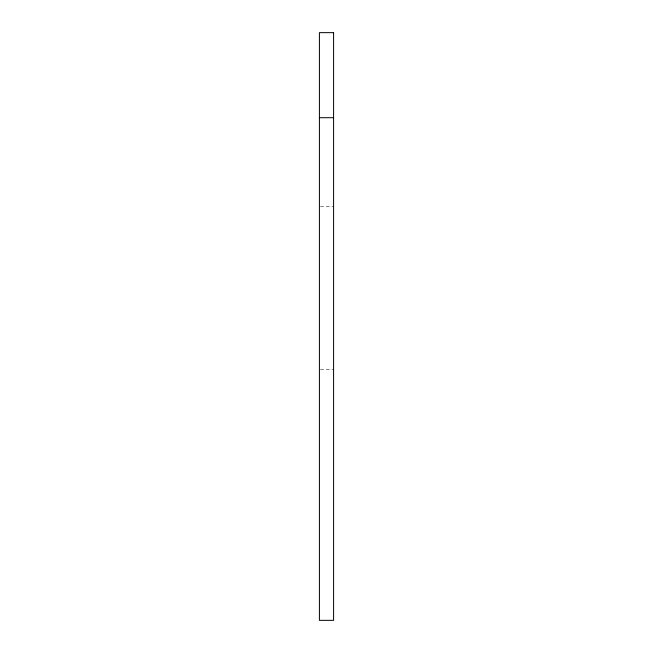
<?xml version="1.0" encoding="UTF-8"?>
<svg xmlns="http://www.w3.org/2000/svg" width="653" height="653" viewBox="0 0 653 653"><rect width="100%" height="100%" fill="white"/><g stroke="black" fill="none" stroke-linecap="round" stroke-linejoin="round"><path stroke-width="0.49" stroke-dasharray="3.27 2.45" d="M320.427 206.299L333.585 206.299M320.427 369.312L333.585 369.312"/><path stroke-width="0.98" d="M319.415 117.703L333.585 117.703M333.585 32.65L319.415 32.65L319.415 620.35L333.585 620.35L333.585 32.65"/></g></svg>
